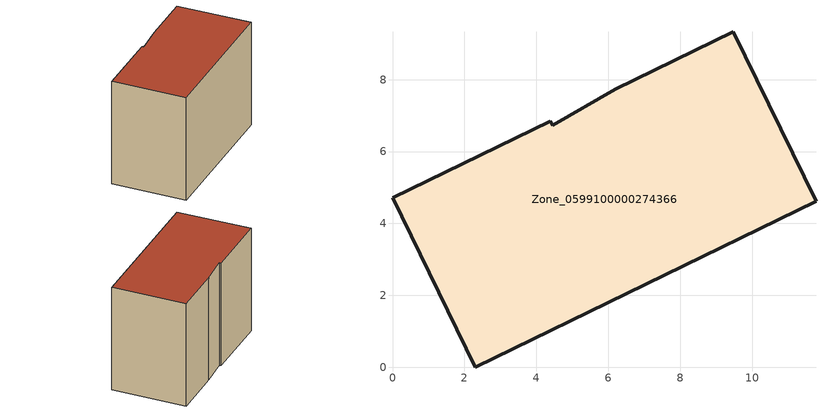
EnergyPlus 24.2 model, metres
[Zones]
Zone_0599100000274366
 floor ground (C_G): 6.2,7.73 9.48,9.33 11.78,4.61 2.3,0 0,4.71 4.39,6.85 4.46,6.73 z0
 wall outside (C_F): 2.3,0 11.78,4.61 9.48,9.33 6.2,7.73 4.46,6.73 4.39,6.85 0,4.71 2.3,0 z0:7.63
 roof outside (C_R): 9.48,9.33 6.2,7.73 4.46,6.73 4.39,6.85 0,4.71 2.3,0 11.78,4.61 z7.63
[BUILDING]
Pand.0599100000274366: North Axis=0; Terrain=City; Loads Convergence Tolerance Value=0.04; Temperature Convergence Tolerance Value=0.4; Solar Distribution=FullExterior; Maximum Number of Warmup Days=25; Minimum Number of Warmup Days=1
[Site:Location]
Rotterdam.The.Hague.AP_ZH_NLD Design_Conditions: Latitude=51.96; Longitude=4.45; Time Zone=1; Elevation=-4.5
[SITE:GROUNDTEMPERATURE:BUILDINGSURFACE]
18, 18, 18, 18, 18, 18, 18, 18, 18, 18, 18, 18
[MATERIAL] Thermal Absorptance=0.9; Solar Absorptance=0.7; Visible Absorptance=0.7
Name | Roughness | Thickness | Conductivity | Density | Specific Heat
G.TC.1975-1991 | MediumSmooth | 0.15 | 0.288461 | 540 | 1210
F.TC.1975-1991 | Rough | 0.3 | 0.230769 | 1920 | 840
R.TC.1975-1991 | MediumRough | 0.2 | 0.153846 | 1500 | 1000
[CONSTRUCTION]
C_G: G.TC.1975-1991
C_F: F.TC.1975-1991
C_R: R.TC.1975-1991
[ZONE]
Zone_0599100000274366: Type=1; Multiplier=1; Ceiling Height=Autocalculate; Volume=Autocalculate; Floor Area=autocalculate; Part of Total Floor Area=Yes
[ZONEINFILTRATION:DESIGNFLOWRATE]
Infil_Zone_0599100000274366: Zone or ZoneList or Space or SpaceList=Zone_0599100000274366; Schedule=AlwaysOn; Design Flow Rate Calculation Method=Flow/Area; Flow Rate per Floor Area=0.003; Constant Term Coefficient=1; Temperature Term Coefficient=0; Velocity Term Coefficient=0; Velocity Squared Term Coefficient=0
[HVACTEMPLATE:ZONE:IDEALLOADSAIRSYSTEM]
Zone_0599100000274366: Maximum Heating Supply Air Temperature=50; Minimum Cooling Supply Air Temperature=13; Maximum Heating Supply Air Humidity Ratio=0.0156; Minimum Cooling Supply Air Humidity Ratio=0.0077; Heating Limit=NoLimit; Cooling Limit=NoLimit; Dehumidification Control Type=ConstantSensibleHeatRatio; Cooling Sensible Heat Ratio=0.7; Dehumidification Setpoint=60; Humidification Control Type=None; Humidification Setpoint=30; Outdoor Air Method=None; Outdoor Air Flow Rate per Person=0.00944; Outdoor Air Flow Rate per Zone Floor Area=0; Outdoor Air Flow Rate per Zone=0; Demand Controlled Ventilation Type=None; Outdoor Air Economizer Type=NoEconomizer; Heat Recovery Type=None; Sensible Heat Recovery Effectiveness=0.7; Latent Heat Recovery Effectiveness=0.65
[ZONECONTROL:THERMOSTAT]
ThermostatControl_Zone_0599100000274366: Zone or ZoneList=Zone_0599100000274366; Control Type Schedule=DualSetpointControlType; Control 1=Thermostat_Zone_0599100000274366; Temperature Difference Between Cutout And Setpoint=0
[THERMOSTATSETPOINT:DUALSETPOINT]
Thermostat_Zone_0599100000274366: Heating Setpoint Temperature Schedule=HeatingSetpoint_Zone_0599100000274366; Cooling Setpoint Temperature Schedule=CoolingSetpoint_Zone_0599100000274366
[SCHEDULE:COMPACT]
HeatingSetpoint_Zone_0599100000274366: Through: 12/31, For: AllDays, Until: 24:00, 21
CoolingSetpoint_Zone_0599100000274366: Through: 12/31, For: AllDays, Until: 24:00, 24
DualSetpointControlType: Through: 12/31, For: AllDays, Until: 24:00, 4
AlwaysOn: Through: 12/31, For: AllDays, Until: 24:00, 1
